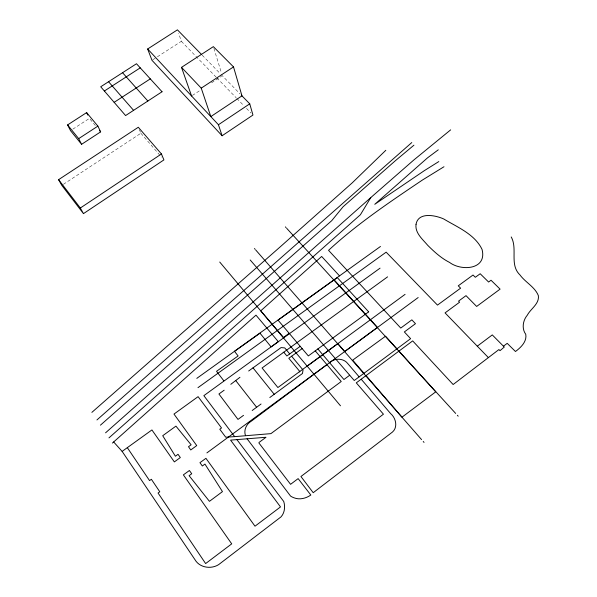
<?xml version="1.0" encoding="UTF-8"?>
<svg xmlns="http://www.w3.org/2000/svg" width="597" height="597" viewBox="0 0 597 597"><rect width="100%" height="100%" fill="white"/><g stroke="black" fill="none" stroke-linecap="round" stroke-linejoin="round"><path stroke-width="0.45" stroke-dasharray="2.98 2.24" d="M192.346 95.483L200.801 89.923M211.554 82.841L221.547 76.267M63.364 184.346L140.885 133.258L139.273 129.504M72.797 129.168L89.416 118.385L95.326 125.482M152.742 59.79L156.608 57.29M157.384 56.79L181.354 41.32L178.645 33.38M202.189 55.178L220.435 73.834M221.084 74.498L240.069 93.923M181.354 41.32L216.189 77.192M216.83 77.856L236.181 97.781M236.83 98.445L243.919 105.751M246.501 108.415L251.016 113.064M140.885 133.258L161.488 157.101M213.89 48.402L221.502 73.11"/><path stroke-width="0.9" d="M450.653 129.862L413.751 160.041L370.789 197.577L360.416 214.741L108.96 437.885M385.811 150.295L352.223 182.854L280.224 246.852L91.871 412.378M105.565 432.818L370.789 197.577M112.43 443.064L255.971 315.141L278.299 341.656L203.861 395.654L234.658 436.638L270.926 433.631L341.23 381.513L315.194 350.79M96.938 419.945L411.788 142.556M100.438 425.168L331.738 220.659L343.103 206.749L395.468 160.623L413.93 145.19M329.581 362.685C334.529 357.887 343.611 357.984 347.835 363.67L359.148 376.856M230.793 384.319L239.949 377.304M361.192 379.199L390.677 413.646C395.863 417.93 398.08 427.168 392.475 432.034L313.201 492.704L300.933 476.503L383.438 414.191L356.282 382.849L412.684 340.894L453.138 384.52L498.928 349.558L500.01 350.663L504.293 347.051L492.286 334.91L477.294 346.178L445.049 312.888L459.571 302.224L458.556 301.127L466.018 295.649L476.645 306.448L500.092 289.127L491.025 280.232L488.607 282.03L480.189 273.747L475.324 277.284L473.025 275.03L458.25 285.821L460.608 288.179L437.482 305.097L386.155 252.165L197.973 387.654M503.495 346.163L507.204 343.342L515.472 351.506C520.8 347.551 527.106 341.529 525.748 334.283C521.524 328.596 522.927 320.358 527.293 315.201C530.681 308.709 539.494 303.895 538.367 295.664C534.987 286.993 525.39 282.366 520.009 274.986C509.189 264.695 517.875 248.927 511.219 236.949M289.142 333.26L283.545 337.492L260.732 310.843L321.656 256.456L339.514 275.874M438.28 149.817L427.556 157.832L374.759 204.308L424.377 170.623L438.81 161.571M326.94 364.625L251.18 421.273C246.315 424.057 243.516 430.28 245.509 435.646M349.7 375.237L343.932 379.513L317.813 348.872M443.989 166.742L422.34 180.093C389.96 201.898 357.29 223.763 328.551 250.337L400.759 328.059L411.855 319.858L415.475 323.693L404.356 331.932L410.617 338.671L354.252 380.498L250.21 259.993M307.179 366.14L337.835 343.618L344.723 351.484L377.498 327.38L334.051 279.799M269.807 397.52L302.492 373.483L303.022 369.968L291.62 356.222L288.806 358.267L299.798 371.483L277.889 387.535L262.083 367.968L283.776 352.223L286.888 355.969L300.224 346.342M252.188 410.512L261.053 404.005M206.89 452.899L418.169 297.537M299.224 371.901L405.087 294.351M243.524 415.348L237.979 419.407L218.927 393.998L224.166 390.207M283.209 352.633L387.595 276.851M248.665 370.991L281.068 347.581L284.754 347.917L289.702 353.924M113.676 441.974L122.139 451.392L151.922 429.944L174.354 461.906L180.324 457.541L178.025 454.302L175.391 456.235L162.72 435.713L175.936 426.124L191.122 444.795L188.495 446.713L190.756 449.966L196.726 445.593L173.981 414.072L198.092 396.662L221.532 427.959L219.778 429.243L225.718 437.183L234.658 436.638M380.065 268.15L271.12 346.909L259.986 333.178L234.479 351.312L238.113 355.954L216.532 371.304L223.808 380.789M291.62 356.222L302.149 348.618M196.801 378.371L380.476 246.464M201.54 54.506L177.436 29.85L147.653 48.991L151.974 60.29L222.091 135.758L252.949 115.057L249.747 103.826L241.278 95.162M83.461 213.629L163.914 159.899L161.444 153.974L138.303 127.258L58.588 179.667L61.812 185.368L83.461 213.629L80.334 208.01L58.588 179.667M222.091 135.758L218.442 124.736L249.747 103.826M80.334 208.01L161.444 153.974M233.517 66.909L241.972 95.871L210.823 116.587L201.241 88.147L233.517 66.909L213.345 46.641L181.51 67.364L191.577 95.99M81.588 144.317L100.639 131.87L97.886 126.124L86.617 112.609L67.588 124.93L70.536 130.646L81.588 144.317L78.685 138.638L67.588 124.93M78.685 138.638L97.886 126.124M114.154 102.326L150.287 78.879M104.371 91.005L140.235 67.857M247.061 438.765L290.552 496.062A17.223 16.5 -30.1 0 0 294.134 497.846C299.716 500.047 306.052 498.346 310.828 495.032L298.127 478.615L290.575 484.324L258.956 443.049L259.023 442.452L266.001 437.28L230.569 440.123L280.508 506.92L255.001 526.196L205.943 458.324L199.95 462.668L202.338 465.996L204.943 464.078L222.465 491.622L209.443 501.338L189.107 475.69L191.727 473.757L189.413 470.496L183.376 474.869L231.718 543.86L205.629 563.568L158.063 493.032L159.78 491.771L151.369 479.279L149.563 480.6L127.34 447.698M477.294 346.178L488.413 357.633M181.51 67.364L201.241 88.147M147.653 48.991L218.442 124.736M285.396 226.89L286.03 227.584M286.672 228.285L455.675 413.437M457.347 415.273L458.183 416.184M398.983 351.081L435.735 391.848L401.968 417.191L366.043 375.595M396.938 348.842L385.55 336.208L352.678 360.155L363.991 373.252M122.557 72.707L147.855 101.02M108.557 81.729L133.586 110.348M254.449 248.531L255.076 249.248M255.703 249.964L421.572 439.601M423.213 441.481L424.034 442.414M219.733 262.038L340.484 405.796M99.46 130.452L100.639 131.87M253.009 367.842L274.21 394.289M235.725 380.558L256.62 407.258M236.815 439.496L283.754 501.51C285.336 506.622 284.754 512.838 281.008 516.89L218.599 564.665C210.98 569.441 199.599 567.762 194.928 559.613L122.139 451.392M86.617 112.609L87.819 115.087M416.034 224.285C414.848 233.017 422.654 239.285 427.698 245.292C434.265 251.837 441.258 258.24 449.593 262.441C461.257 271.307 487.271 269.822 482.07 249.471C474.824 234.24 457.503 227.256 443.765 218.995C435.482 215.226 418.258 211.704 416.034 224.285M368.677 311.843L308.336 355.924L278.038 320.149L337.283 277.598L368.677 311.843M162.048 91.751L125.594 115.564L100.714 86.774L136.482 63.745L162.048 91.751"/></g></svg>
